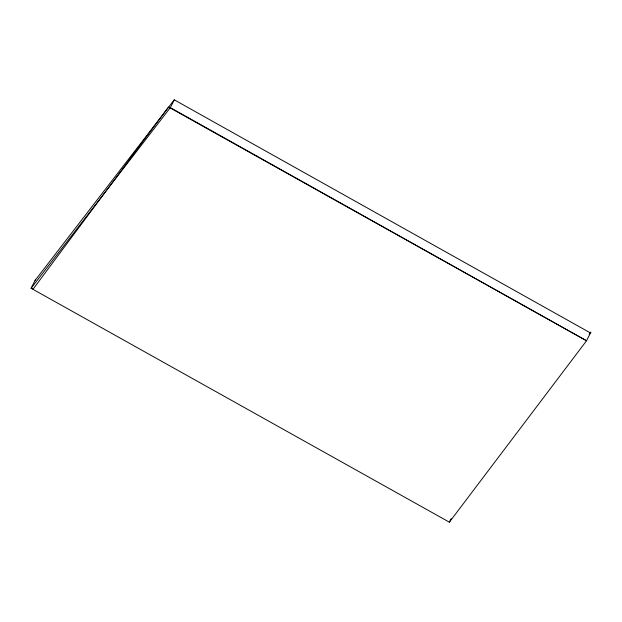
<?xml version="1.0" encoding="UTF-8"?>
<svg xmlns="http://www.w3.org/2000/svg" width="622" height="622" viewBox="0 0 622 622"><rect width="100%" height="100%" fill="white"/><g stroke="black" fill="none" stroke-linecap="round" stroke-linejoin="round"><path stroke-width="0.93" d="M589.143 334.426L590.9 332.101L586.53 340.755L449.364 522.169L31.1 288.281L35.4 279.76M31.1 288.281L170.327 107.629L174.261 99.831L590.465 332.957M449.418 522.091L451.168 518.631M35.042 280.483L174.261 99.831M31.364 288.429L33.269 288.896L168.531 107.015L586.53 340.755L170.327 107.629"/></g></svg>
